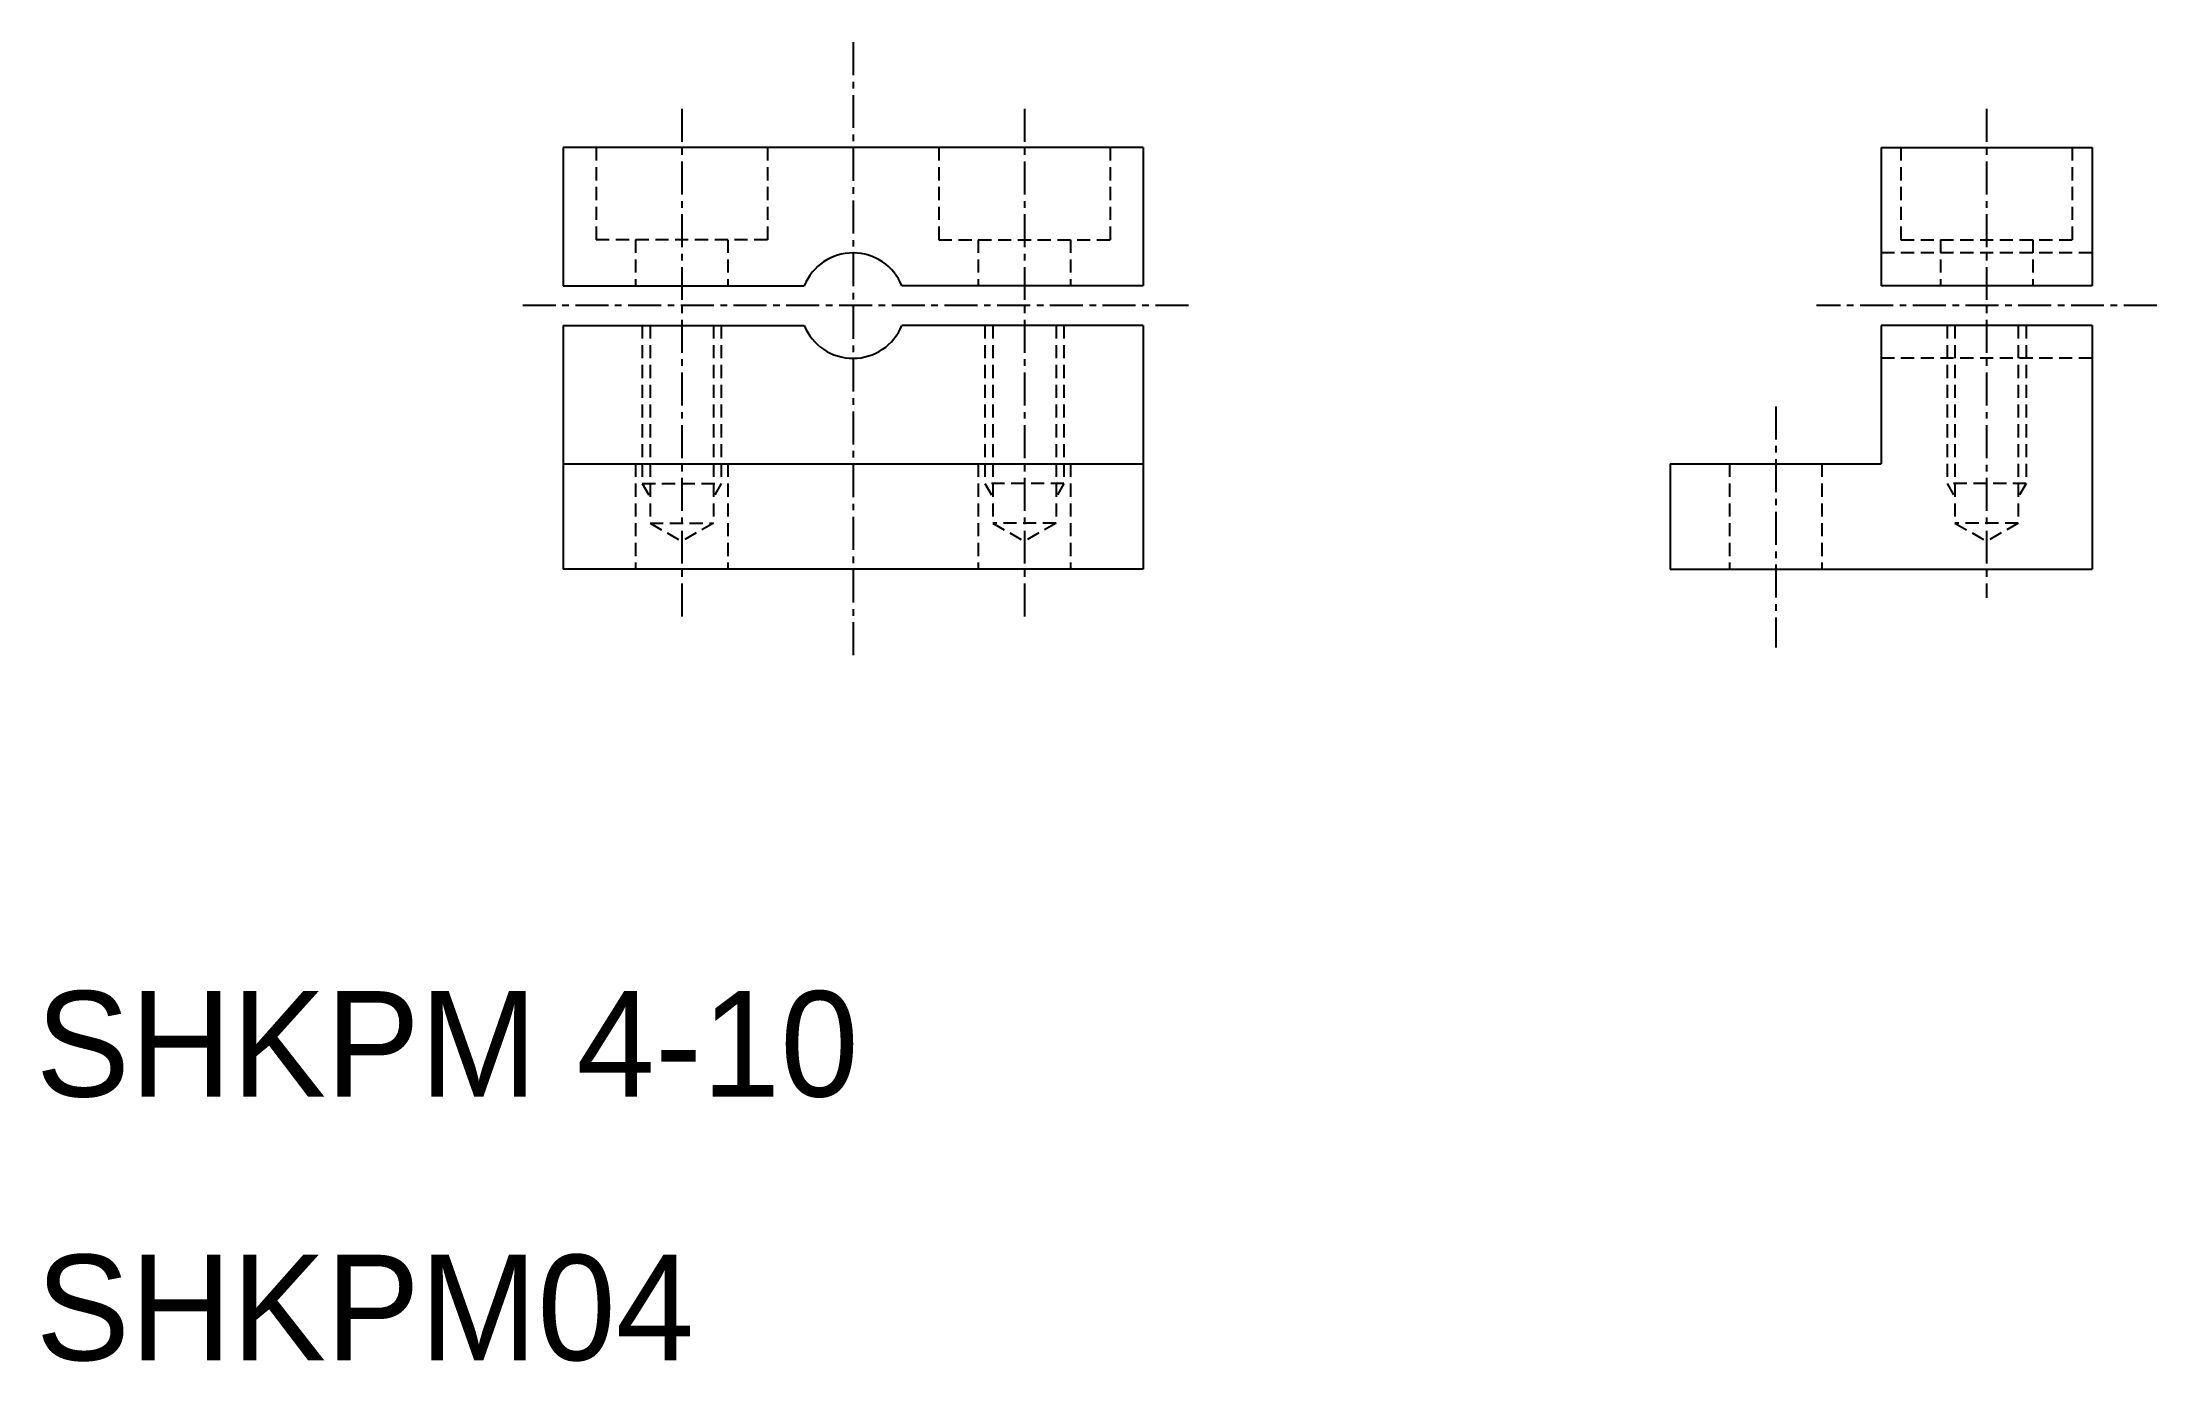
# Model space of a CAD drawing. Extents: x 10.2 to 90.5, y 9.9 to 60.
import ezdxf

# ---------------------------------------------------------------- set-up
doc = ezdxf.new("R2010")
doc.units = 0
doc.linetypes.add('CENTER', pattern=[2, 1.25, -0.25, 0.25, -0.25])
doc.linetypes.add('DASHED', pattern=[0.75, 0.5, -0.25])
doc.layers.get('0').update_dxf_attribs({"linetype": 'CONTINUOUS'})
doc.layers.add('CENTER', color=1, linetype='CENTER')

msp = doc.modelspace()

# ---------------------------------------------------------------- linework, layer by layer
at = {"color": 7, "linetype": 'CONTINUOUS'}
for p, q in [((30, 56), (30, 50.75)), ((52, 56), (30, 56)), ((52, 56), (52, 50.75)), ((80, 56), (80, 50.75)), ((80, 56), (88, 56)), ((88, 56), (88, 50.75)), ((30, 50.75), (39.146, 50.75)), ((52, 50.75), (42.854, 50.75)), ((88, 50.75), (80, 50.75)), ((30, 49.25), (39.146, 49.25)), ((30, 49.25), (30, 40)), ((52, 49.25), (42.854, 49.25)), ((52, 49.25), (52, 40)), ((88, 49.25), (80, 49.25)), ((80, 49.25), (80, 44)), ((88, 49.25), (88, 40)), ((30, 44), (52, 44)), ((72, 44), (80, 44)), ((72, 44), (72, 40)), ((52, 40), (30, 40)), ((41, 40), (41, 40)), ((46.5, 40), (46.5, 40)), ((72, 40), (88, 40))]:
    msp.add_line(p, q, dxfattribs=at)
at = {"color": 3, "linetype": 'DASHED'}
for p, q in [((31.25, 56), (31.25, 52.5)), ((37.75, 56), (37.75, 52.5)), ((44.25, 56), (44.25, 52.5)), ((50.75, 56), (50.75, 52.5)), ((80.75, 56), (80.75, 52.5)), ((87.25, 56), (87.25, 52.5)), ((37.75, 52.5), (31.25, 52.5)), ((32.75, 52.5), (32.75, 50.75)), ((36.25, 52.5), (36.25, 50.75)), ((44.25, 52.5), (50.75, 52.5)), ((45.75, 52.5), (45.75, 50.75)), ((49.25, 52.5), (49.25, 50.75)), ((80.75, 52.5), (87.25, 52.5)), ((82.25, 52.5), (82.25, 50.75)), ((85.75, 52.5), (85.75, 50.75)), ((88, 52), (80, 52)), ((33, 49.25), (33, 43.25)), ((33.3, 49.25), (33.3, 41.75)), ((35.7, 49.25), (35.7, 41.75)), ((36, 49.25), (36, 43.25)), ((46, 49.25), (46, 43.25)), ((46.3, 49.25), (46.3, 41.75)), ((48.7, 49.25), (48.7, 41.75)), ((49, 49.25), (49, 43.25)), ((82.5, 49.25), (82.5, 43.25)), ((82.8, 49.25), (82.8, 41.75)), ((85.2, 49.25), (85.2, 41.75)), ((85.5, 49.25), (85.5, 43.25)), ((88, 48), (80, 48)), ((32.75, 44), (32.75, 40)), ((36.25, 44), (36.25, 40)), ((45.75, 44), (45.75, 40)), ((49.25, 44), (49.25, 40)), ((74.25, 44), (74.25, 40)), ((77.75, 44), (77.75, 40)), ((33, 43.25), (36, 43.25)), ((33, 43.25), (33.3, 42.73)), ((36, 43.25), (35.7, 42.73)), ((49, 43.25), (46, 43.25)), ((46, 43.25), (46.3, 42.73)), ((49, 43.25), (48.7, 42.73)), ((85.5, 43.25), (82.5, 43.25)), ((82.5, 43.25), (82.8, 42.73)), ((85.5, 43.25), (85.2, 42.73)), ((33.3, 41.75), (35.7, 41.75)), ((33.3, 41.75), (34.5, 41.057)), ((35.7, 41.75), (34.5, 41.057)), ((48.7, 41.75), (46.3, 41.75)), ((46.3, 41.75), (47.5, 41.057)), ((48.7, 41.75), (47.5, 41.057)), ((85.2, 41.75), (82.8, 41.75)), ((82.8, 41.75), (84, 41.057)), ((85.2, 41.75), (84, 41.057))]:
    msp.add_line(p, q, dxfattribs=at)
at = {"color": 7, "linetype": 'CONTINUOUS'}
for start, end in [(22.02431, 157.97569), (202.02431, 337.97569)]:
    msp.add_arc((41, 50), 2, start, end, dxfattribs=at)
at = {"layer": 'CENTER', "color": 1, "linetype": 'CENTER'}
for p, q in [((41, 59.987), (41, 36.687)), ((34.5, 57.463), (34.5, 38.083)), ((47.5, 57.463), (47.5, 38.048)), ((84, 57.463), (84, 38.922)), ((53.718, 50), (28.282, 50)), ((90.453, 50), (77.541, 50)), ((76, 46.175), (76, 37.033))]:
    msp.add_line(p, q, dxfattribs=at)

# ---------------------------------------------------------------- texts
at = {"color": 7, "linetype": 'CONTINUOUS'}
for s, p in [('SHKPM 4-10', (10, 20)), ('SHKPM04', (10, 10))]:
    msp.add_text(s, height=4, dxfattribs=at).set_placement(p)

doc.saveas('drawing.dxf')
